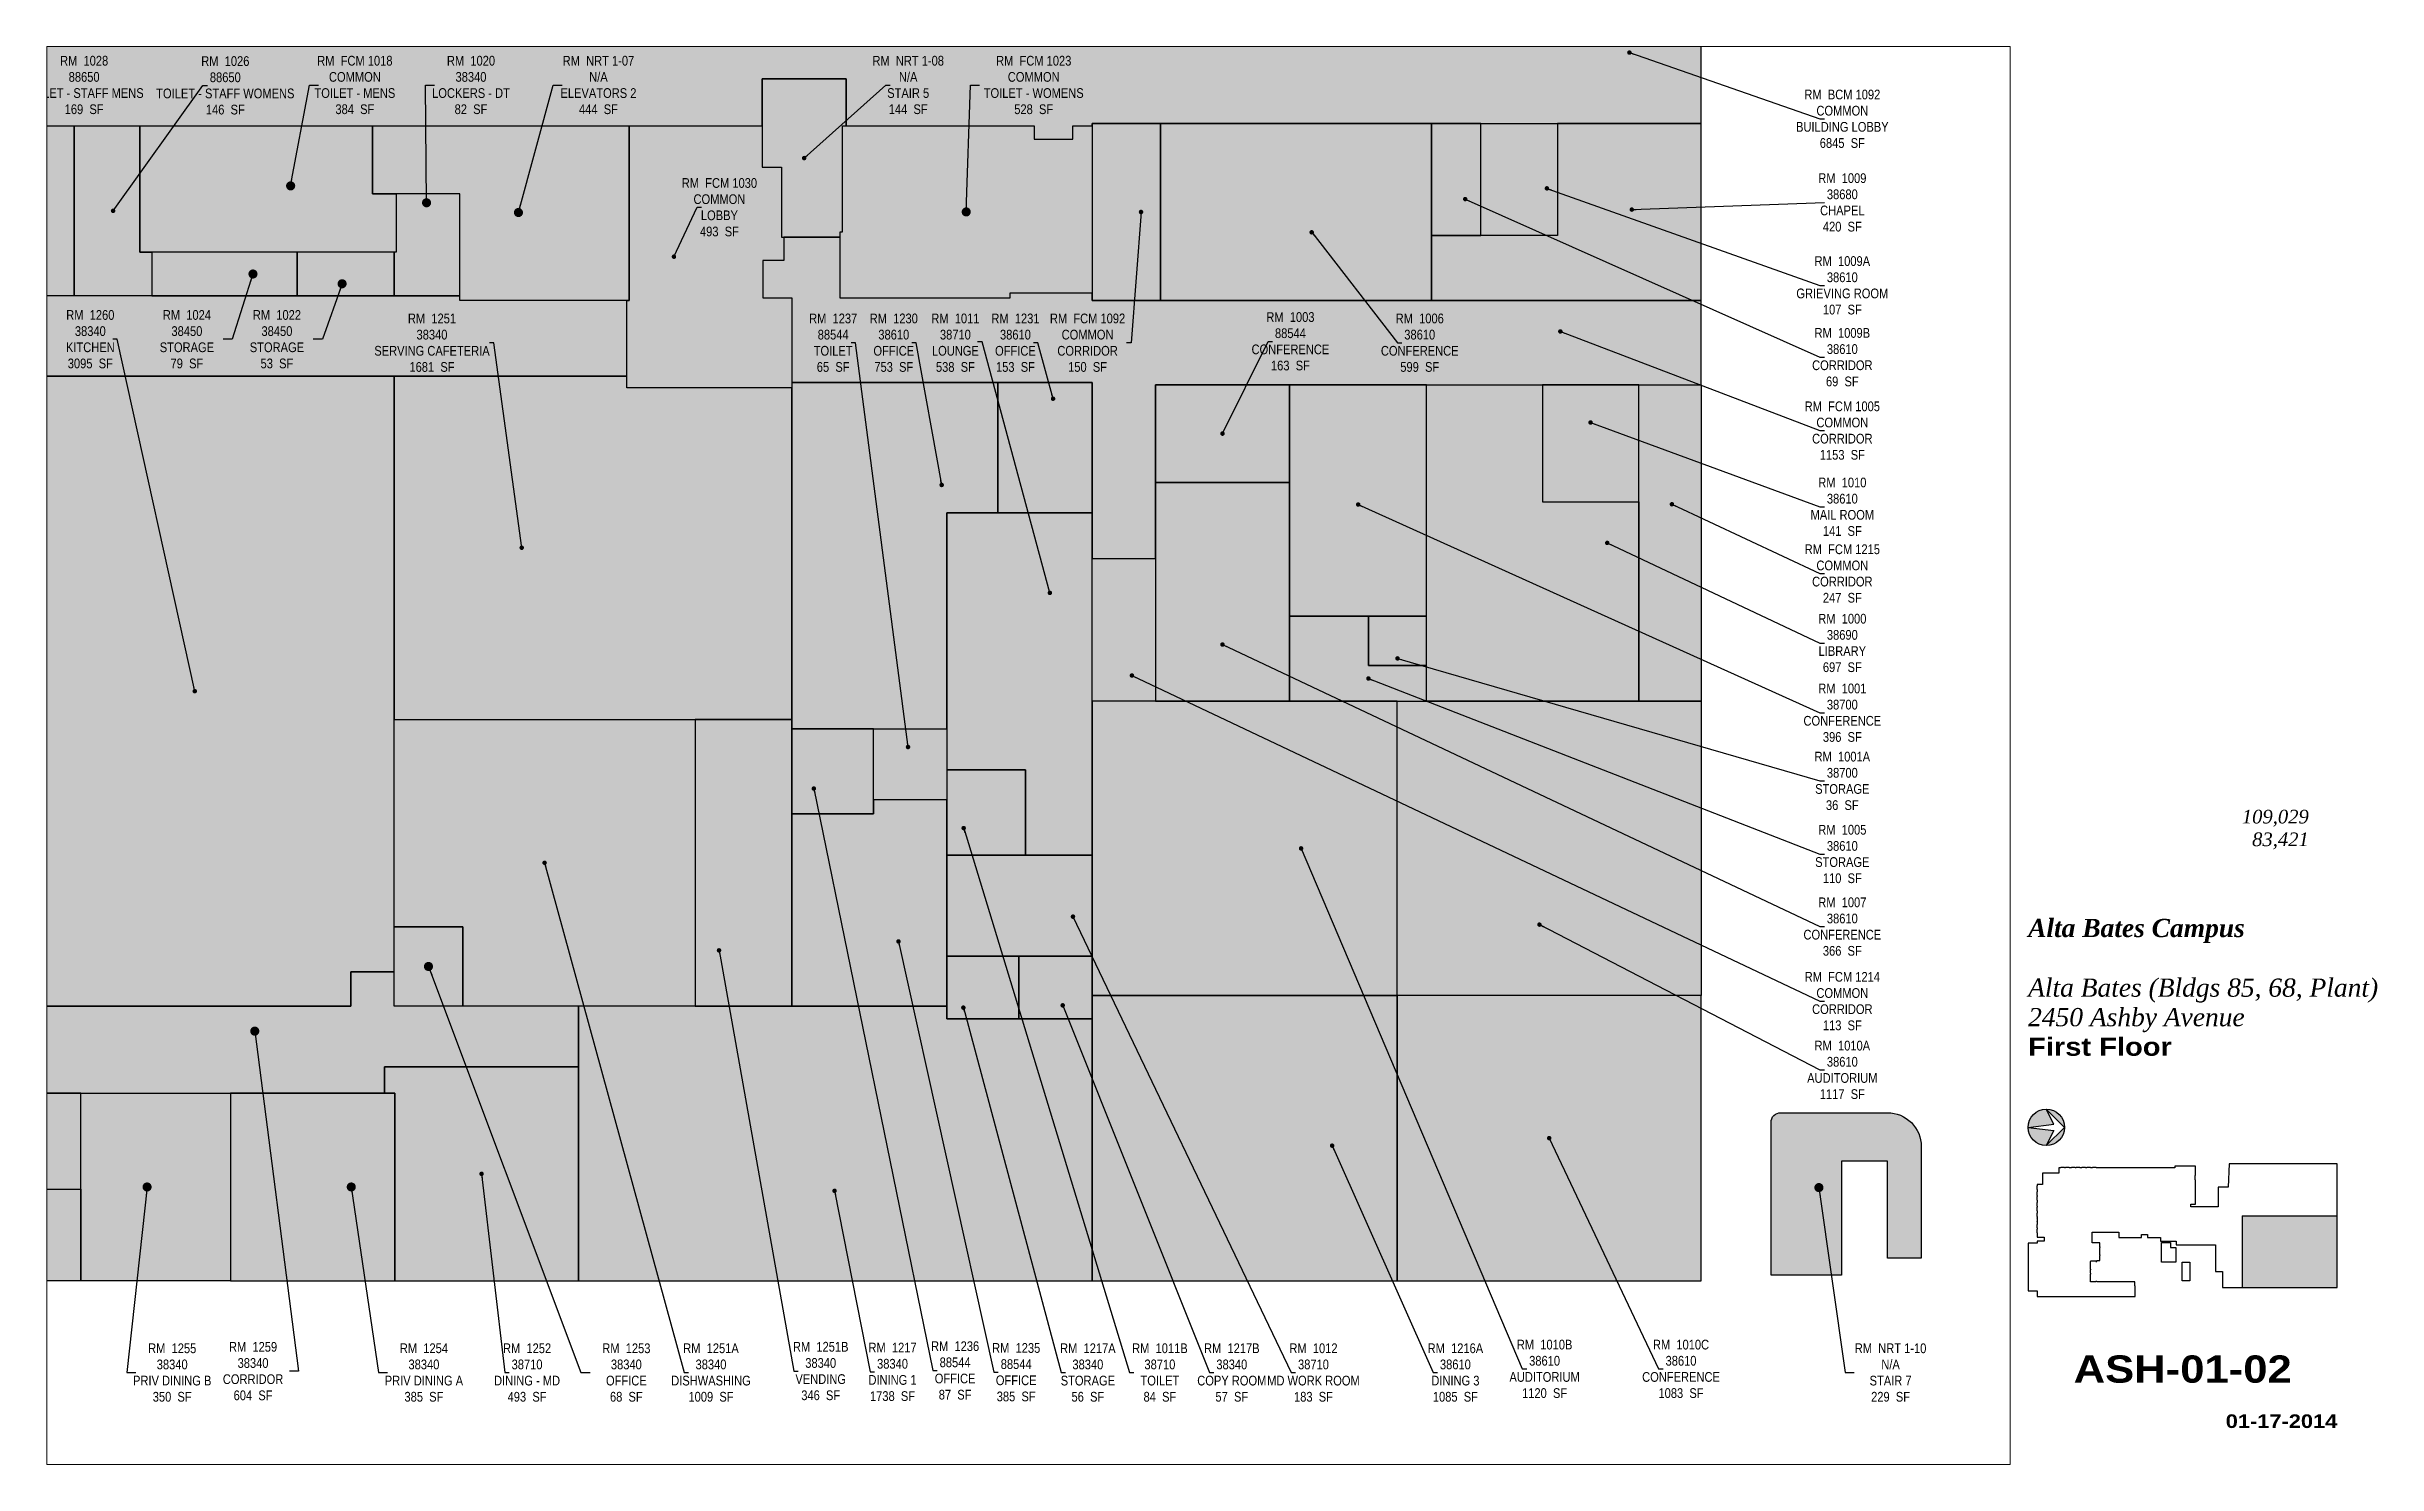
# Paper-space layout '02' of a CAD drawing. Header units: inches. Extents: x 0.9 to 17, y 0.5 to 10.2.
# The model-space entities are those that its viewports show. They can reach past a viewport. Long polylines and large blocks are cut down to what shows.
import ezdxf
from ezdxf.enums import TextEntityAlignment as Align

# ---------------------------------------------------------------- set-up
doc = ezdxf.new("R2010")
doc.units = ezdxf.units.IN
doc.header["$LTSCALE"] = 96
doc.header["$MEASUREMENT"] = 0
for name, color, linetype in [('0-LABEL', 3, 'Continuous'), ('1-NRT', 200, 'Continuous'), ('1-NRT-PTN', 253, 'Continuous'), ('2-BCM', 140, 'Continuous'), ('2-BCM-PTN', 250, 'Continuous'), ('3-FCM', 190, 'Continuous'), ('3-FCM-PTN', 9, 'Continuous'), ('4-OCC', 6, 'Continuous'), ('4-OCC-PTN', 95, 'Continuous'), ('T-5', 5, 'Continuous'), ('T-8', 8, 'Continuous')]:
    doc.layers.add(name, color=color, linetype=linetype)
doc.layers.add('T-VWPRT', color=1, linetype='Continuous', plot=False)
doc.styles.add('ArialB', font='')
doc.styles.add('ArialN', font='ARIALN.TTF')
doc.styles.add('TimesI', font='timesi.ttf')
doc.styles.add('TimesIB', font='timesbi.ttf')
doc.styles.get('ArialB').set_extended_font_data('Arial Black')
doc.dimstyles.new('AB-195', dxfattribs={"dimscale": 195, "dimtxt": 0.070312, "dimasz": 0.0625, "dimexe": 0.0625, "dimexo": 0.125, "dimgap": 0.25, "dimtad": 0, "dimdec": 4, "dimrnd": 0.0625, "dimzin": 0, "dimdsep": 46, "dimlunit": 4, "dimtxsty": 'ArialN', "dimblk": 'ARCHTICK', "dimcen": 0.0625, "dimclrd": 256, "dimclre": 256, "dimclrt": 256, "dimadec": 0, "dimazin": 0, "dimtfac": 1, "dimtdec": 4, "dimtofl": 0, "dimtmove": 2, "dimatfit": 3, "dimldrblk": 'DOT', "dimfxl": 0, "dimfrac": 2, "dimtolj": 1, "dimtzin": 0, "dimlwd": -1, "dimlwe": -1, "dimarcsym": 0})

# ---------------------------------------------------------------- blocks, each defined once
blk = doc.blocks.new('n-arrow')
h = blk.add_hatch(color=256)
h.paths.add_polyline_path([(0, 0.125), (0.125, 0, 0.414214)])
h.paths.add_polyline_path([(0, 0.125, 0.414214), (-0.125, 0), (0.051, 0.022)])
h = blk.add_hatch(color=256)
h.paths.add_polyline_path([(0.051, -0.022), (-0.125, 0, 0.414214), (0, -0.125)])
h.paths.add_polyline_path([(0.125, 0), (0, -0.125, 0.414214)])
for p, q in [((-0.125, 0), (0.051, 0.022)), ((-0.125, 0), (0.051, -0.022)), ((0, 0.125), (0.125, 0)), ((0.051, 0.022), (0, 0.125)), ((0, -0.125), (0.125, 0)), ((0.051, -0.022), (0, -0.125))]:
    blk.add_line(p, q)
blk.add_circle((0, 0), 0.125)
blk = doc.blocks.new('AB-TB-text')
for tag, style, p in [('GROSS', 'TimesI', (1.93, 4.406)), ('USEABLE', 'TimesI', (1.93, 4.25)), ('DATE', 'ArialB', (2.125, 0.25))]:
    blk.add_attdef(tag, text='', height=0.0938, dxfattribs=dict(style=style)).set_placement(p, align=Align.RIGHT)
for tag, style, p in [('CAMPUS', 'TimesIB', (0, 3.75)), ('PAVILION', 'TimesI', (0, 3.547)), ('BUILDING', 'TimesI', (0, 3.34)), ('STREET', 'TimesI', (0, 3.137)), ('FLOOR', 'ArialB', (0, 2.934))]:
    blk.add_attdef(tag, text='', height=0.125, dxfattribs=dict(style=style)).set_placement(p, align=Align.TOP_LEFT)
at = {"style": 'ArialB'}
blk.add_attdef('DWG#', text='', height=0.188, dxfattribs=at).set_placement((1.062, 0.749), align=Align.TOP_CENTER)
blk = doc.blocks.new('_ArchTick')
at = {"const_width": 0.15}
blk.add_lwpolyline([(-0.5, -0.5), (0.5, 0.5)], dxfattribs=at)
blk = doc.blocks.new('_Dot')
at = {"lineweight": -2}
blk.add_line((-0.5, 0), (-1, 0), dxfattribs=at)
at = {"const_width": 0.5}
blk.add_lwpolyline([(-0.25, 0, 1), (0.25, 0, 1)], format="xyb", close=True, dxfattribs=at)

msp = doc.modelspace()

# ---------------------------------------------------------------- hatches: boundary and pattern name
at = {"layer": '1-NRT-PTN'}
for points in [[(6130.2, 3165.7), (6205.8, 3165.7), (6205.8, 3172.7), (6208.9, 3172.7), (6209, 3315), (6214, 3315), (6214, 3377.7), (6101.2, 3377.7), (6101.2, 3259.3), (6127.2, 3259.3), (6127.2, 3165.7), (6205.9, 3165.7)], [(5923.2, 3315), (5923.2, 3080.6), (5695.9, 3080.6), (5695.9, 3223.7), (5579, 3223.7), (5579, 3315)]]:
    msp.add_hatch(color=256, dxfattribs=at).paths.add_polyline_path(points)
h = msp.add_hatch(color=256, dxfattribs=at)
edge = h.paths.add_edge_path()
edge.add_line((7655.5, 1946.5), (7655.5, 1797))
edge.add_line((7655.5, 1797), (7610, 1797))
edge.add_line((7610, 1797), (7610, 1927))
edge.add_line((7610, 1927), (7548.3, 1927))
edge.add_line((7548.3, 1927), (7548.3, 1774.2))
edge.add_line((7548.3, 1774.2), (7454, 1774.2))
edge.add_line((7454, 1774.2), (7454, 1979))
edge.add_arc((7467, 1979), 13, 90, 180, ccw=False)
edge.add_line((7467, 1992), (7610, 1992))
edge.add_arc((7610, 1946.5), 45.5, 0, 90, ccw=False)
at = {"layer": '2-BCM-PTN'}
h = msp.add_hatch(color=256, dxfattribs=at)
edge = h.paths.add_edge_path()
edge.add_line((6101.2, 3315), (6101.2, 3377.7))
edge.add_line((6101.2, 3377.7), (6214, 3377.7))
edge.add_line((6214, 3377.7), (6214, 3315))
edge.add_line((6214, 3315), (6465.8, 3315))
edge.add_line((6465.8, 3315), (6465.8, 3297))
edge.add_line((6465.8, 3297), (6518, 3297))
edge.add_line((6518, 3297), (6518, 3315))
edge.add_line((6518, 3315), (6544, 3315))
edge.add_line((6544, 3315), (6544, 3318))
edge.add_line((6544, 3318), (7360.5, 3318))
edge.add_line((7360.5, 3318), (7360.5, 3542.2))
edge.add_line((7360.5, 3542.2), (6867, 3542.2))
edge.add_line((6867, 3542.2), (6867, 3654))
edge.add_line((6867, 3654), (6766, 3654))
edge.add_line((6766, 3654), (6766, 3593.8))
edge.add_line((6766, 3593.8), (6635, 3593.8))
edge.add_line((6635, 3593.8), (6635, 3597.9))
edge.add_line((6635, 3597.9), (6469.3, 3597.9))
edge.add_line((6469.3, 3597.9), (6469.3, 3593.3))
edge.add_line((6469.3, 3593.3), (5987.9, 3593.3))
edge.add_line((5987.9, 3593.3), (5987.9, 3629.9))
edge.add_line((5987.9, 3629.9), (5895.9, 3630))
edge.add_line((5895.9, 3630), (5895.9, 3594))
edge.add_line((5895.9, 3594), (5530.7, 3594))
edge.add_arc((5232.9, 3778.8), 350.5, 315.1547, 328.1884, ccw=False)
edge.add_arc((5628.9, 3910.3), 406.5, 228.6703, 248.7226, ccw=False)
edge.add_arc((5098.8, 3854.1), 361.2, 296.8266, 316.4286, ccw=False)
edge.add_line((5261.8, 3531.8), (5252.7, 3547.3))
edge.add_line((5252.7, 3547.3), (5262.1, 3552.3))
edge.add_arc((5426.6, 3712.6), 229.6, 200.7159, 224.2733, ccw=False)
edge.add_arc((5090, 3850.1), 250.4, 266.3713, 299.1096, ccw=False)
edge.add_arc((5005.6, 4187.6), 591.3, 256.5129, 276.6585, ccw=False)
edge.add_line((4867.7, 3612.6), (4888.7, 4047))
edge.add_line((4888.7, 4047), (4683, 4047))
edge.add_line((4683, 4047), (4659, 4047))
edge.add_line((4659, 4047), (4659, 4024.6))
edge.add_line((4659, 4024.6), (4659, 3599.2))
edge.add_line((4659, 3599.2), (4034.9, 3599.2))
edge.add_line((4034.9, 3599.2), (4034.9, 3450))
edge.add_line((4034.9, 3450), (3681, 3450))
edge.add_line((3681, 3450), (3664.5, 3450))
edge.add_line((3664.5, 3450), (3664.5, 3308))
edge.add_line((3664.5, 3308), (3670.2, 3308))
edge.add_line((3670.2, 3308), (3670.2, 3305))
edge.add_line((3670.2, 3305), (3777, 3305))
edge.add_line((3777, 3305), (3777, 3317.8))
edge.add_line((3777, 3317.8), (3836, 3317.8))
edge.add_arc((3922, 3179.4), 162.9, 75.8262, 121.8555, ccw=False)
edge.add_line((3961.9, 3337.4), (3982.2, 3333.5))
edge.add_arc((4018.9, 3638.8), 307.4, 263.1432, 288.7938)
edge.add_arc((4154.5, 3214), 138.7, 90.8474, 105.2924, ccw=False)
edge.add_line((4152.5, 3352.6), (4199.9, 3352.6))
edge.add_line((4199.9, 3352.6), (4199.9, 3352.5))
edge.add_line((4199.9, 3352.5), (4247.1, 3352.6))
edge.add_arc((4246.3, 3223.9), 128.7, 74.4526, 89.6483, ccw=False)
edge.add_arc((4378.2, 3627.6), 296.2, 250.8101, 283.4527)
edge.add_arc((4564.5, 2916.4), 439.2, 88.8209, 105.5145, ccw=False)
edge.add_arc((4552.9, 2792.4), 563.5, 80.8034, 87.8944, ccw=False)
edge.add_line((4642.9, 3348.6), (4642.9, 3455))
edge.add_arc((4644.9, 3455), 2, 96.9684, 180, ccw=False)
edge.add_arc((4685.6, 3121.8), 337.7, 68.4581, 96.9684, ccw=False)
edge.add_arc((4808.9, 3434), 2.03, -21.4165, 68.4581, ccw=False)
edge.add_line((4810.8, 3433.3), (4893.1, 3415.4))
edge.add_arc((4895.1, 3416), 2, 113.4155, 196, ccw=False)
edge.add_arc((4932.9, 3327.5), 98.2, 80.165, 113.1549, ccw=False)
edge.add_arc((4971, 3422), 21.5, -49.6449, 173.9323, ccw=False)
edge.add_line((4985, 3405.6), (4985, 3324))
edge.add_line((4985, 3324), (4984, 3324))
edge.add_line((4984, 3324), (4984, 3315))
edge.add_line((4984, 3315), (5923.2, 3315))
edge.add_line((5923.2, 3315), (6101.2, 3315))
at = {"layer": '3-FCM-PTN'}
for points in [[(5579, 3315), (5579, 3223.7), (5610.8, 3223.7), (5610.8, 3145.7), (5267, 3145.7), (5267, 3315)], [(5923.2, 3315), (6101.2, 3315), (6101.2, 3259.3), (6127.2, 3259.3), (6127.2, 3165.7), (6130.2, 3165.7), (6130.2, 3134.2), (6102, 3134.2), (6102, 3084.3), (6141.3, 3084.3), (6141.3, 2970.8), (6141.2, 2970.8), (6141.2, 2963.9), (5920, 2963.9), (5920, 3080.6), (5923.2, 3080.6), (5923.2, 3084.3)], [(6543.9, 3315), (6543.9, 3090.8), (6512.6, 3090.8), (6433.6, 3090.8), (6433.6, 3084), (6205.8, 3084), (6205.8, 3172.7), (6208.9, 3172.7), (6209, 3315), (6465.8, 3315), (6465.8, 3297), (6518, 3297), (6518, 3315)], [(6544, 3080.7), (6635.4, 3080.7), (6635.4, 3318), (6544, 3318)], [(7360.5, 2967.7), (7360.5, 3080.7), (6635.4, 3080.7), (6547.1, 3080.7), (6544, 3080.7), (6544, 3090.8), (6433.6, 3090.8), (6433.6, 3084), (6206, 3084), (6205.9, 3165.7), (6130.2, 3165.7), (6130.2, 3134.2), (6102, 3134.2), (6102, 3084.3), (6141.3, 3084.3), (6141.3, 2970.8), (6544, 2970.8), (6544, 2734.9), (6628.7, 2734.9), (6628.7, 2967.7)], [(3562, 3086.9), (3562, 2983.2), (3684.5, 2983.2), (3684.5, 2979.5), (5920, 2979.5), (5920, 3080.6), (5695.9, 3080.6), (5695.9, 3086.9), (4454.9, 3087), (4454.9, 3093.5), (4047.1, 3093.5), (4047.1, 3087), (3562, 3086.9), (3562, 2983.2)], [(7276.6, 2543.5), (7276.6, 2967.7), (7360.5, 2967.7), (7360.5, 2543.5)], [(6544, 2734.9), (6628.7, 2734.9), (6628.7, 2543.5), (6544, 2543.5), (6544, 2734.9)]]:
    msp.add_hatch(color=256, dxfattribs=at).paths.add_polyline_path(points)
at = {"layer": '4-OCC-PTN'}
for color, points in [(20, [(5179, 3087), (5072, 3086.9), (5072, 3315), (5179, 3315)]), (20, [(5179, 3315), (5267, 3315), (5267, 3145.7), (5283, 3145.7), (5283, 3087), (5179, 3087)]), (31, [(6635.4, 3318), (6635.4, 3080.7), (6998.7, 3080.7), (6998.8, 3318)]), (132, [(7358.3, 3318), (7167.8, 3318), (7167.8, 3167.7), (6998.7, 3167.7), (6998.7, 3080.7), (7360.5, 3080.7), (7360.5, 3318)]), (31, [(6998.7, 3167.7), (7065, 3167.7), (7065, 3318), (6998.8, 3318), (6998.7, 3167.7)]), (31, [(7167.8, 3318), (7167.8, 3167.7), (7065, 3167.7), (7064.9, 3318)]), (50, [(5610.8, 3223.7), (5610.8, 3145.7), (5607.7, 3145.7), (5607.7, 3086.9), (5695.9, 3086.9), (5695.9, 3223.7)]), (55, [(5477.8, 3086.9), (5477.8, 3145.7), (5283, 3145.7), (5283, 3087)]), (55, [(5607.7, 3145.7), (5477.8, 3145.7), (5477.8, 3086.9), (5607.7, 3086.9)]), (50, [(5073.1, 2174.1), (5126.9, 2174.1), (5126.9, 2134.8), (5549.6, 2134.8), (5549.6, 2180.8), (5607.8, 2180.8), (5608, 2979.5), (5075, 2979.5), (5074.9, 2655.2), (5075.2, 2655.2), (5075.2, 2453.1), (5075.2, 2368.5), (5073.1, 2368.5)]), (50, [(5920, 2963.9), (5920, 2979.5), (5608, 2979.5), (5607.8, 2519.2), (6138, 2519.2), (6141.2, 2519.2), (6141.2, 2963.9), (5920, 2963.9)]), (31, [(6141.2, 2506.5), (6349.1, 2506.5), (6348.7, 2796), (6417.4, 2796), (6417.4, 2970.8), (6141.2, 2970.8)]), (31, [(6417.4, 2796), (6544, 2796), (6544, 2970.8), (6417.4, 2970.7)]), (61, [(6628.7, 2836.9), (6808.2, 2836.9), (6808.2, 2967.7), (6628.7, 2967.7), (6628.7, 2836.9)]), (151, [(6808.2, 2657.5), (6992.2, 2657.5), (6992.2, 2967.7), (6808.2, 2967.7)]), (180, [(6992.2, 2967.7), (7147.4, 2967.7), (7147.4, 2810.9), (7276.6, 2810.9), (7276.6, 2543.5), (6992.2, 2543.5)]), (31, [(7147.4, 2967.7), (7147.4, 2810.9), (7276.6, 2810.9), (7276.6, 2967.7)]), (31, [(6628.7, 2543.5), (6808.2, 2543.5), (6808.2, 2836.9), (6628.7, 2836.9), (6628.7, 2543.5)]), (234, [(6543.5, 2796), (6348.7, 2796), (6349.1, 2451.7), (6454.4, 2451.7), (6454.4, 2337.1), (6544, 2337.1), (6544, 2796)]), (31, [(6808.2, 2543.5), (6992.2, 2543.5), (6992.2, 2591.5), (6914.2, 2591.5), (6914.2, 2657.5), (6808.2, 2657.5)]), (151, [(6914.2, 2591.5), (6992.2, 2591.5), (6992.2, 2657.5), (6914.2, 2657.5)]), (50, [(5700, 2134.8), (5700, 2238), (5700, 2241.2), (5611, 2241.2), (5607.8, 2241.2), (5607.8, 2515.9), (5607.8, 2519.2), (6008.3, 2519.2), (6011.5, 2519.2), (6011.5, 2134.8), (5855, 2134.8)]), (50, [(6011.5, 2519.2), (6011.5, 2134.8), (6141.2, 2134.8), (6141.2, 2519.2)]), (61, [(6250.8, 2392.5), (6250.8, 2506.5), (6141.2, 2506.5), (6141.2, 2392.5)]), (61, [(6250.8, 2411.5), (6250.8, 2506.5), (6349.1, 2506.5), (6349.1, 2411.5)]), (234, [(6349.1, 2337.1), (6454.4, 2337.1), (6454.4, 2451.7), (6349.1, 2451.7)]), (61, [(6141.2, 2134.8), (6349.1, 2134.8), (6349.1, 2411.5), (6253.9, 2411.5), (6250.8, 2411.5), (6250.8, 2392.5), (6141.2, 2392.5)]), (234, [(6349.1, 2337.1), (6349.1, 2201.6), (6544, 2201.6), (6544, 2337.1)]), (50, [(5607.8, 2241.2), (5700, 2241.2), (5700, 2134.8), (5607.8, 2134.8)]), (50, [(6349.1, 2201.6), (6349.1, 2118), (6406.4, 2118), (6445.4, 2118), (6445.4, 2201.6)]), (50, [(6445.4, 2201.6), (6445.4, 2118), (6544, 2118), (6544, 2201.6)]), (50, [(5073.1, 2174.1), (5073.1, 2018), (5595.1, 2018), (5595.1, 2053.3), (5855, 2053.3), (5855, 2134.8), (5607.8, 2134.8), (5607.8, 2180.8), (5549.6, 2180.8), (5549.6, 2134.8), (5130.1, 2134.8), (5126.9, 2134.8), (5126.9, 2170.8), (5126.9, 2174.1)]), (50, [(6544, 2118), (6349.1, 2118), (6349.1, 2134.8), (5855, 2134.8), (5855, 1766.8), (6544, 1766.8)]), (31, [(6544, 1766.8), (6952.7, 1766.8), (6952.7, 2149), (6544, 2149)]), (31, [(6952.7, 2149), (6952.7, 1766.8), (7360.5, 1766.8), (7360.5, 2149)]), (234, [(5855, 2053.3), (5595.1, 2053.3), (5595.1, 2018), (5608.7, 2018), (5608.7, 1766.8), (5855, 1766.8)]), (50, [(4972.6, 2018), (4972.6, 1889.4), (5187.9, 1889.4), (5187.9, 2018)]), (50, [(5187.9, 2018), (5388.3, 2018), (5388.3, 1766.8), (5187.9, 1766.8)]), (50, [(5388.3, 2018), (5388.3, 1766.8), (5605.5, 1766.8), (5608.7, 1766.8), (5608.7, 2018)]), (50, [(4975.4, 1889.4), (5184.6, 1889.4), (5187.9, 1889.4), (5187.9, 1766.8), (4972.6, 1766.8), (4972.6, 1889.4)])]:
    msp.add_hatch(color=color, dxfattribs=at).paths.add_polyline_path(points)
h = msp.add_hatch(color=31, dxfattribs=at)
h.paths.add_polyline_path([(6952.7, 2149), (6952.7, 2543.5), (7360.5, 2543.5), (7360.5, 2149)])
h.paths.add_polyline_path([(6952.7, 2149), (6952.7, 2543.5), (6544, 2543.5), (6544, 2149)])

# ---------------------------------------------------------------- linework, layer by layer
at = {"layer": '1-NRT'}
msp.add_lwpolyline([(6130.2, 3165.7), (6205.8, 3165.7), (6205.8, 3172.7), (6208.9, 3172.7), (6209, 3315), (6214, 3315), (6214, 3377.7), (6101.2, 3377.7), (6101.2, 3259.3), (6127.2, 3259.3), (6127.2, 3165.7), (6205.9, 3165.7)], close=True, dxfattribs=at)
msp.add_lwpolyline([(5923.2, 3315), (5923.2, 3080.6), (5695.9, 3080.6), (5695.9, 3223.7), (5579, 3223.7), (5579, 3315), (5923.2, 3315)], dxfattribs=at)
msp.add_lwpolyline([(7655.5, 1946.5), (7655.5, 1797), (7610, 1797), (7610, 1927), (7548.3, 1927), (7548.3, 1774.2), (7454, 1774.2), (7454, 1979, -0.414214), (7467, 1992), (7610, 1992, -0.414214)], format="xyb", close=True, dxfattribs=at)
at = {"layer": '2-BCM'}
msp.add_lwpolyline([(4984, 3315), (5923.2, 3315), (5923.2, 3315), (6101.2, 3315), (6101.2, 3315), (6101.2, 3315), (6101.2, 3377.7), (6214, 3377.7), (6214, 3315), (6465.8, 3315), (6465.8, 3297), (6518, 3297), (6518, 3315), (6544, 3315), (6544, 3318), (7360.5, 3318), (7360.5, 3542.2)], dxfattribs=at)
at = {"layer": '3-FCM'}
for points in [[(5579, 3315), (5579, 3223.7), (5610.8, 3223.7), (5610.8, 3145.7), (5267, 3145.7), (5267, 3315)], [(5923.2, 3315), (6101.2, 3315), (6101.2, 3259.3), (6127.2, 3259.3), (6127.2, 3165.7), (6130.2, 3165.7), (6130.2, 3134.2), (6102, 3134.2), (6102, 3084.3), (6141.3, 3084.3), (6141.3, 2970.8), (6141.2, 2970.8), (6141.2, 2963.9), (5920, 2963.9), (5920, 3080.6), (5923.2, 3080.6), (5923.2, 3084.3), (5923.2, 3315)], [(6543.9, 3315), (6543.9, 3090.8), (6512.6, 3090.8), (6512.6, 3090.8), (6433.6, 3090.8), (6433.6, 3084), (6205.8, 3084), (6205.8, 3172.7), (6208.9, 3172.7), (6209, 3315), (6465.8, 3315), (6465.8, 3297), (6518, 3297), (6518, 3315)], [(6544, 3080.7), (6635.4, 3080.7), (6635.4, 3318), (6544, 3318), (6544, 3080.7)], [(7360.5, 2967.7), (7360.5, 3080.7), (6635.4, 3080.7), (6547.1, 3080.7), (6544, 3080.7), (6544, 3090.8), (6433.6, 3090.8), (6433.6, 3084), (6206, 3084), (6205.9, 3165.7), (6130.2, 3165.7), (6130.2, 3134.2), (6102, 3134.2), (6102, 3084.3), (6141.3, 3084.3), (6141.3, 2970.8), (6544, 2970.8), (6544, 2734.9), (6628.7, 2734.9), (6628.7, 2967.7), (7360.5, 2967.7)], [(3562, 3086.9), (3562, 2983.2), (3684.5, 2983.2), (3684.5, 2979.5), (5920, 2979.5), (5920, 3080.6), (5695.9, 3080.6), (5695.9, 3086.9), (4454.9, 3087), (4454.9, 3093.5), (4047.1, 3093.5), (4047.1, 3087), (3562, 3086.9), (3562, 2983.2)], [(7276.6, 2543.5), (7276.6, 2967.7), (7360.5, 2967.7), (7360.5, 2543.5), (7276.6, 2543.5)], [(6544, 2734.9), (6628.7, 2734.9), (6628.7, 2543.5), (6544, 2543.5), (6544, 2734.9)]]:
    msp.add_lwpolyline(points, close=True, dxfattribs=at)
at = {"layer": '4-OCC'}
for points in [[(5179, 3087), (5072, 3086.9), (5072, 3315), (5179, 3315), (5179, 3087)], [(5179, 3315), (5267, 3315), (5267, 3145.7), (5283, 3145.7), (5283, 3087), (5179, 3087)], [(6635.4, 3318), (6635.4, 3080.7), (6998.7, 3080.7), (6998.8, 3318), (6635.4, 3318)], [(7358.3, 3318), (7167.8, 3318), (7167.8, 3167.7), (6998.7, 3167.7), (6998.7, 3080.7), (7360.5, 3080.7), (7360.5, 3318), (7358.3, 3318)], [(6998.7, 3167.7), (7065, 3167.7), (7065, 3318), (6998.8, 3318), (6998.7, 3167.7)], [(7167.8, 3318), (7167.8, 3167.7), (7065, 3167.7), (7064.9, 3318), (7167.8, 3318)], [(5610.8, 3223.7), (5610.8, 3145.7), (5607.7, 3145.7), (5607.7, 3086.9), (5695.9, 3086.9), (5695.9, 3223.7)], [(5477.8, 3086.9), (5477.8, 3145.7), (5283, 3145.7), (5283, 3087)], [(5607.7, 3145.7), (5477.8, 3145.7), (5477.8, 3086.9), (5607.7, 3086.9)], [(5073.1, 2174.1), (5126.9, 2174.1), (5126.9, 2134.8), (5549.6, 2134.8), (5549.6, 2180.8), (5607.8, 2180.8), (5608, 2979.5), (5075, 2979.5), (5074.9, 2655.2), (5075.2, 2655.2), (5075.2, 2453.1), (5075.2, 2368.5), (5073.1, 2368.5)], [(5920, 2963.9), (5920, 2979.5), (5608, 2979.5), (5607.8, 2519.2), (6138, 2519.2), (6141.2, 2519.2), (6141.2, 2963.9), (5920, 2963.9)], [(6141.2, 2506.5), (6349.1, 2506.5), (6348.7, 2796), (6417.4, 2796), (6417.4, 2970.8), (6141.2, 2970.8), (6141.2, 2506.5)], [(6417.4, 2796), (6544, 2796), (6544, 2970.8), (6417.4, 2970.7), (6417.4, 2796)], [(6628.7, 2836.9), (6808.2, 2836.9), (6808.2, 2967.7), (6628.7, 2967.7), (6628.7, 2836.9)], [(6808.2, 2657.5), (6992.2, 2657.5), (6992.2, 2967.7), (6808.2, 2967.7), (6808.2, 2657.5)], [(6992.2, 2967.7), (7147.4, 2967.7), (7147.4, 2810.9), (7276.6, 2810.9), (7276.6, 2543.5), (6992.2, 2543.5)], [(7147.4, 2967.7), (7147.4, 2810.9), (7276.6, 2810.9), (7276.6, 2967.7)], [(6628.7, 2543.5), (6808.2, 2543.5), (6808.2, 2836.9), (6628.7, 2836.9), (6628.7, 2543.5)], [(6543.5, 2796), (6348.7, 2796), (6349.1, 2451.7), (6454.4, 2451.7), (6454.4, 2337.1), (6544, 2337.1), (6544, 2796), (6543.5, 2796)], [(6808.2, 2543.5), (6992.2, 2543.5), (6992.2, 2591.5), (6914.2, 2591.5), (6914.2, 2657.5), (6808.2, 2657.5), (6808.2, 2543.5)], [(6914.2, 2591.5), (6992.2, 2591.5), (6992.2, 2657.5), (6914.2, 2657.5), (6914.2, 2591.5)], [(6952.7, 2149), (6952.7, 2543.5), (6544, 2543.5), (6544, 2149), (6952.7, 2149)], [(6952.7, 2149), (6952.7, 2543.5), (7360.5, 2543.5), (7360.5, 2149), (6952.7, 2149)], [(6011.5, 2519.2), (6011.5, 2134.8), (6141.2, 2134.8), (6141.2, 2519.2)], [(6250.8, 2392.5), (6250.8, 2506.5), (6141.2, 2506.5), (6141.2, 2392.5), (6250.8, 2392.5)], [(6349.1, 2337.1), (6454.4, 2337.1), (6454.4, 2451.7), (6349.1, 2451.7), (6349.1, 2337.1)], [(6141.2, 2134.8), (6349.1, 2134.8), (6349.1, 2411.5), (6253.9, 2411.5), (6250.8, 2411.5), (6250.8, 2392.5), (6141.2, 2392.5), (6141.2, 2134.8)], [(6349.1, 2337.1), (6349.1, 2201.6), (6544, 2201.6), (6544, 2337.1)], [(5607.8, 2241.2), (5700, 2241.2), (5700, 2134.8), (5607.8, 2134.8)], [(6349.1, 2201.6), (6349.1, 2118), (6406.4, 2118), (6445.4, 2118), (6445.4, 2201.6), (6349.1, 2201.6)], [(6445.4, 2201.6), (6445.4, 2118), (6544, 2118), (6544, 2201.6), (6445.4, 2201.6)], [(6544, 2118), (6544, 2118), (6349.1, 2118), (6349.1, 2134.8), (5855, 2134.8), (5855, 1766.8), (6544, 1766.8)], [(6544, 1766.8), (6952.7, 1766.8), (6952.7, 2149), (6544, 2149), (6544, 1766.8)], [(6952.7, 2149), (6952.7, 1766.8), (7360.5, 1766.8), (7360.5, 2149), (6952.7, 2149)], [(4972.6, 2018), (4972.6, 1889.4), (5187.9, 1889.4), (5187.9, 2018)], [(5187.9, 2018), (5388.3, 2018), (5388.3, 1766.8), (5187.9, 1766.8)], [(5388.3, 2018), (5388.3, 1766.8), (5605.5, 1766.8), (5608.7, 1766.8), (5608.7, 2018)], [(4975.4, 1889.4), (5184.6, 1889.4), (5187.9, 1889.4), (5187.9, 1766.8), (4972.6, 1766.8), (4972.6, 1889.4)]]:
    msp.add_lwpolyline(points, close=True, dxfattribs=at)
for points in [[(5700, 2134.8), (5700, 2238), (5700, 2241.2), (5611, 2241.2), (5607.8, 2241.2), (5607.8, 2515.9), (5607.8, 2519.2), (6008.3, 2519.2), (6011.5, 2519.2), (6011.5, 2134.8), (5855, 2134.8), (5700, 2134.8)], [(6250.8, 2411.5), (6250.8, 2506.5), (6349.1, 2506.5), (6349.1, 2411.5), (6250.8, 2411.5)], [(5073.1, 2174.1), (5073.1, 2018), (5595.1, 2018), (5595.1, 2053.3), (5855, 2053.3), (5855, 2134.8), (5607.8, 2134.8), (5607.8, 2180.8), (5549.6, 2180.8), (5549.6, 2134.8), (5130.1, 2134.8), (5126.9, 2134.8), (5126.9, 2170.8), (5126.9, 2174.1), (5073.1, 2174.1), (5073.1, 2161.1)], [(5855, 2053.3), (5595.1, 2053.3), (5595.1, 2018), (5608.7, 2018), (5608.7, 1766.8), (5855, 1766.8), (5855, 2053.3)]]:
    msp.add_lwpolyline(points, dxfattribs=at)

# ---------------------------------------------------------------- texts
at = {"layer": '0-LABEL', "char_height": 13, "attachment_point": 5, "style": 'ArialN'}
for s, insert in [('RM  1182\\P36385\\PREADING\\P2219  SF', (5103.7, 3470.5)), ('RM  1188\\PCOMMON\\PLIBRARIAN\\P83  SF', (5285.8, 3470.5)), ('RM  1184\\P37042\\P\\P529  SF', (5407.9, 3470.5)), ('RM  1160A\\P38670\\PSTORAGE\\P72  SF', (5853.9, 3470.5)), ('RM  1144\\P38700\\PINFO SERVICES\\P363  SF', (6175.7, 3470.6)), ('RM  1151\\P37400\\PBIRTH CERTIFICATES\\P112  SF', (6409.4, 3467.6)), ('RM  1145\\P38700\\POFFICE\\P110  SF', (6642.9, 3472.9)), ('RM  1146\\P38700\\POFFICE\\P78  SF', (6729, 3470.5)), ('RM  1028\\P88650\\PTOILET - STAFF MENS\\P169  SF', (5192.2, 3369.6)), ('RM  1026\\P88650\\PTOILET - STAFF WOMENS\\P146  SF', (5381.5, 3369.1)), ('RM  FCM 1018\\PCOMMON\\PTOILET - MENS\\P384  SF', (5555.2, 3369.6)), ('RM  1020\\P38340\\PLOCKERS - DT\\P82  SF', (5710.9, 3369.6)), ('RM  NRT 1-07\\PN/A\\PELEVATORS 2\\P444  SF', (5881.8, 3369.6)), ('RM  NRT 1-08\\PN/A\\PSTAIR 5\\P144  SF', (6297.1, 3369.6)), ('RM  FCM 1023\\PCOMMON\\PTOILET - WOMENS\\P528  SF', (6465.4, 3369.6)), ('RM  BCM 1092\\PCOMMON\\PBUILDING LOBBY\\P6845  SF', (7549.6, 3324.3)), ('RM  1009\\P38680\\PCHAPEL\\P420  SF', (7549.6, 3212.2)), ('RM  FCM 1030\\PCOMMON\\PLOBBY\\P493  SF', (6044, 3205.7)), ('RM  1009A\\P38610\\PGRIEVING ROOM\\P107  SF', (7549.6, 3101)), ('RM  1260\\P38340\\PKITCHEN\\P3095  SF', (5200.5, 3028.8)), ('RM  1024\\P38450\\PSTORAGE\\P79  SF', (5330, 3028.8)), ('RM  1022\\P38450\\PSTORAGE\\P53  SF', (5450.7, 3028.8)), ('RM  1251\\P38340\\PSERVING CAFETERIA\\P1681  SF', (5658.6, 3024.1)), ('RM  1237\\P88544\\PTOILET\\P65  SF', (6196.5, 3024.1)), ('RM  1230\\P38610\\POFFICE\\P753  SF', (6277.8, 3024.1)), ('RM  1011\\P38710\\PLOUNGE\\P538  SF', (6360.4, 3024.1)), ('RM  1231\\P38610\\POFFICE\\P153  SF', (6440.9, 3024.1)), ('RM  FCM 1092\\PCOMMON\\PCORRIDOR\\P150  SF', (6537.6, 3024.1)), ('RM  1003\\P88544\\PCONFERENCE\\P163  SF', (6809.6, 3026)), ('RM  1006\\P38610\\PCONFERENCE\\P599  SF', (6983, 3024.1)), ('RM  1009B\\P38610\\PCORRIDOR\\P69  SF', (7549.6, 3004.7)), ('RM  FCM 1005\\PCOMMON\\PCORRIDOR\\P1153  SF', (7549.6, 2906.3)), ('RM  1010\\P38610\\PMAIL ROOM\\P141  SF', (7549.6, 2804.2)), ('RM  FCM 1215\\PCOMMON\\PCORRIDOR\\P247  SF', (7549.6, 2714.7)), ('RM  1000\\P38690\\PLIBRARY\\P697  SF', (7549.6, 2621.6)), ('RM  1001\\P38700\\PCONFERENCE\\P396  SF', (7549.6, 2528.1)), ('RM  1001A\\P38700\\PSTORAGE\\P36  SF', (7549.6, 2436.7)), ('RM  1005\\P38610\\PSTORAGE\\P110  SF', (7549.6, 2338.7)), ('RM  1007\\P38610\\PCONFERENCE\\P366  SF', (7549.6, 2241.4)), ('RM  FCM 1214\\PCOMMON\\PCORRIDOR\\P113  SF', (7549.6, 2141.5)), ('RM  1010A\\P38610\\PAUDITORIUM\\P1117  SF', (7549.6, 2049.3)), ('RM  1010B\\P38610\\PAUDITORIUM\\P1120  SF', (7150.4, 1648.5)), ('RM  1010C\\P38610\\PCONFERENCE\\P1083  SF', (7333.3, 1648.5)), ('RM  1256B\\P38340\\POFFICE - DIRECTOR\\P183  SF', (5059.1, 1643.6)), ('RM  1255\\P38340\\PPRIV DINING B\\P350  SF', (5310.3, 1643.6)), ('RM  1259\\P38340\\PCORRIDOR\\P604  SF', (5418.7, 1645.5)), ('RM  1254\\P38340\\PPRIV DINING A\\P385  SF', (5647.8, 1643.6)), ('RM  1252\\P38710\\PDINING - MD\\P493  SF', (5786.1, 1643.6)), ('RM  1253\\P38340\\POFFICE\\P68  SF', (5919.2, 1643.6)), ('RM  1251A\\P38340\\PDISHWASHING\\P1009  SF', (6032.7, 1643.6)), ('RM  1251B\\P38340\\PVENDING\\P346  SF', (6179.8, 1645.6)), ('RM  1217\\P38340\\PDINING 1\\P1738  SF', (6276.1, 1644.5)), ('RM  1236\\P88544\\POFFICE\\P87  SF', (6360, 1646.4)), ('RM  1235\\P88544\\POFFICE\\P385  SF', (6441.9, 1644)), ('RM  1217A\\P38340\\PSTORAGE\\P56  SF', (6538, 1643.6)), ('RM  1011B\\P38710\\PTOILET\\P84  SF', (6634.6, 1643.6)), ('RM  1217B\\P38340\\PCOPY ROOM\\P57  SF', (6731, 1643.6)), ('RM  1012\\P38710\\PMD WORK ROOM\\P183  SF', (6840.5, 1643.6)), ('RM  1216A\\P38610\\PDINING 3\\P1085  SF', (7030.8, 1643.6)), ('RM  NRT 1-10\\PN/A\\PSTAIR 7\\P229  SF', (7614.3, 1643.6))]:
    msp.add_mtext(s, dxfattribs=dict(at, insert=insert))

# ---------------------------------------------------------------- leaders
at = {"layer": '0-LABEL', "annotation_type": 0, "has_hookline": 1}
for points, hookline_direction, text_width in [([(7264.1, 3413.1), (7519.6, 3324.3), (7525.6, 3324.3)], 0, 122.9), ([(5079.8, 3201), (5103.6, 3369.6), (5109.6, 3369.6)], 0, 158.6), ([(5231, 3201), (5351.5, 3369.1), (5357.5, 3369.1)], 0, 184.2), ([(6157.6, 3271.7), (6267.1, 3369.6), (6273.1, 3369.6)], 0, 94.2), ([(7044, 3216.7), (7519.6, 3004.7), (7525.6, 3004.7)], 0, 80.1), ([(7153.5, 3231.1), (7519.6, 3101), (7525.6, 3101)], 0, 121.4), ([(5983, 3139.5), (6014, 3205.7), (6020, 3205.7)], 0, 99.1), ([(6609.3, 3199.4), (6595.9, 3024.1), (6589.9, 3024.1)], 1, 99), ([(7267.3, 3202.6), (7525.6, 3212.2)], 0, 62.7), ([(6838.1, 3172.2), (6953, 3024.1), (6959, 3024.1)], 0, 102.7), ([(7171.5, 3039.3), (7519.6, 2906.3), (7525.6, 2906.3)], 0, 99.2), ([(5046.2, 2882.2), (5059.1, 3028.8), (5065.1, 3028.8)], 0, 62.6), ([(5340.5, 2557.1), (5236.5, 3028.8), (5230.5, 3028.8)], 1, 63), ([(5778.9, 2749.3), (5741.6, 3024.1), (5735.6, 3024.1)], 1, 154.1), ([(6296.9, 2482.2), (6226.5, 3024.1), (6220.5, 3024.1)], 1, 62.7), ([(6342, 2833.5), (6307.8, 3024.1), (6301.8, 3024.1)], 1, 62.7), ([(6487.1, 2688.8), (6396.2, 3025.2), (6390.2, 3025.2)], 1, 61), ([(6491.4, 2949.1), (6470.9, 3024.1), (6464.9, 3024.1)], 1, 60.7), ([(6718.5, 2902.3), (6779.6, 3026), (6785.6, 3026)], 0, 102.7), ([(7212, 2917.2), (7519.6, 2804.2), (7525.6, 2804.2)], 0, 83), ([(6900.5, 2807.2), (7519.6, 2528.1), (7525.6, 2528.1)], 0, 102.7), ([(7321.1, 2807.6), (7519.6, 2714.7), (7525.6, 2714.7)], 0, 99.2), ([(7234.4, 2755.8), (7519.6, 2621.6), (7525.6, 2621.6)], 0, 62.7), ([(6718.5, 2619.6), (7519.6, 2241.4), (7525.6, 2241.4)], 0, 102.7), ([(6953.2, 2601), (7519.6, 2436.7), (7525.6, 2436.7)], 0, 73.4), ([(6597.1, 2578.1), (7519.6, 2141.5), (7525.6, 2141.5)], 0, 99.1), ([(6914.2, 2574), (7519.6, 2338.7), (7525.6, 2338.7)], 0, 71.3), ([(6170.6, 2426.5), (6330, 1646.4), (6336, 1646.4)], 0, 62.7), ([(6371.5, 2373.5), (6593.8, 1643.6), (6599.8, 1643.6)], 0, 72.6), ([(6823.9, 2346.3), (7120.4, 1648.5), (7126.4, 1648.5)], 0, 93.2), ([(5809.6, 2327), (5996.7, 1643.6), (6002.7, 1643.6)], 0, 104.7), ([(6518, 2254.8), (6810.5, 1643.6), (6816.5, 1643.6)], 0, 121.9), ([(6284.1, 2221.5), (6411.9, 1644), (6417.9, 1644)], 0, 62.8), ([(7143.5, 2244.1), (7519.6, 2049.3), (7525.6, 2049.3)], 0, 93.2), ([(6043.5, 2209.6), (6143.8, 1645.6), (6149.8, 1645.6)], 0, 72.6), ([(6371.1, 2132.8), (6502, 1643.6), (6508, 1643.6)], 0, 73.4), ([(6504.3, 2135.9), (6701, 1643.6), (6707, 1643.6)], 0, 90.8), ([(6865.5, 1947.8), (7000.8, 1643.6), (7006.8, 1643.6)], 0, 73.4), ([(7156.6, 1957.9), (7303.3, 1648.5), (7309.3, 1648.5)], 0, 102.7), ([(5725.1, 1910), (5756.1, 1643.6), (5762.1, 1643.6)], 0, 86.6), ([(6198.4, 1887.2), (6246.1, 1644.5), (6252.1, 1644.5)], 0, 62.7)]:
    msp.add_leader(points, dimstyle='AB-195', override={"dimscale": 96}, dxfattribs=dict(at, hookline_direction=hookline_direction, text_width=text_width))
for points, hookline_direction, text_width in [([(5469.1, 3234.4), (5494.2, 3369.6), (5506.4, 3369.6)], 0, 107.3), ([(5651.3, 3211.8), (5650, 3369.6), (5662.1, 3369.6)], 0, 102.9), ([(5774.5, 3198.7), (5820.9, 3369.6), (5833.1, 3369.6)], 0, 99.8), ([(6374.9, 3199.5), (6380.5, 3369.6), (6392.6, 3369.6)], 0, 132.9), ([(5418.6, 3116.3), (5390.9, 3028.8), (5378.7, 3028.8)], 1, 71.3), ([(5538.1, 3103.2), (5511.6, 3028.8), (5499.4, 3028.8)], 1, 71.3), ([(5653.9, 2188), (5858.3, 1643.6), (5870.5, 1643.6)], 0, 62.7), ([(5421, 2101.3), (5479.6, 1645.5), (5467.5, 1645.5)], 1, 80.1), ([(5276.6, 1892.4), (5249.4, 1643.6), (5261.6, 1643.6)], 0, 103.2), ([(5550.4, 1892.4), (5586.9, 1643.6), (5599.1, 1643.6)], 0, 104), ([(7518.2, 1891.6), (7553.4, 1643.6), (7565.6, 1643.6)], 0, 94.1)]:
    msp.add_leader(points, dimstyle='AB-195', dxfattribs=dict(at, hookline_direction=hookline_direction, text_width=text_width))

psp = doc.layouts.new('02')

# ---------------------------------------------------------------- hatches: boundary and pattern name
at = {"layer": 'T-8'}
psp.add_hatch(color=256, dxfattribs=at).paths.add_polyline_path([(16.688, 2.208), (16.035, 2.208), (16.035, 1.715), (16.688, 1.715)])

# ---------------------------------------------------------------- linework, layer by layer
for q in [(16.035, 1.715), (16.688, 2.208)]:
    psp.add_line((16.035, 2.208), q, dxfattribs=at)
psp.add_lwpolyline([(14.991, 1.755), (14.991, 1.808), (14.994, 1.808), (14.994, 1.815), (14.99, 1.815), (14.99, 1.837), (14.993, 1.837), (14.993, 1.842), (14.99, 1.842), (14.99, 1.895), (14.993, 1.895), (14.993, 1.899), (15.027, 1.899), (15.027, 1.895), (15.034, 1.895), (15.034, 1.901), (15.055, 1.901), (15.055, 1.935), (15.057, 1.935), (15.057, 1.941), (15.055, 1.941), (15.055, 1.99), (15.057, 1.99), (15.057, 1.996), (15.055, 1.996), (15.055, 2.023), (15.002, 2.023), (15.002, 2.097), (15.186, 2.097), (15.186, 2.06), (15.342, 2.06), (15.342, 2.081), (15.384, 2.081), (15.384, 2.06), (15.472, 2.06), (15.472, 2.035), (15.581, 2.035), (15.581, 2.009), (15.851, 2.009), (15.851, 1.826), (15.898, 1.826), (15.898, 1.715), (16.688, 1.715), (16.688, 2.567), (15.945, 2.567), (15.937, 2.405), (15.868, 2.405), (15.868, 2.27), (15.681, 2.27), (15.681, 2.288), (15.712, 2.288), (15.712, 2.453), (15.714, 2.453), (15.714, 2.456), (15.711, 2.456), (15.711, 2.487), (15.714, 2.487), (15.714, 2.49), (15.712, 2.49), (15.712, 2.55), (15.571, 2.55), (15.571, 2.538), (15.03, 2.538), (15.03, 2.541), (15.005, 2.541), (15.005, 2.538), (14.99, 2.538), (14.99, 2.541), (14.965, 2.541), (14.965, 2.538), (14.957, 2.538), (14.957, 2.541), (14.932, 2.541), (14.932, 2.538), (14.917, 2.538), (14.917, 2.541), (14.892, 2.541), (14.892, 2.538), (14.885, 2.538), (14.885, 2.541), (14.86, 2.541), (14.86, 2.538), (14.845, 2.538), (14.845, 2.541), (14.82, 2.541), (14.82, 2.538), (14.812, 2.538), (14.812, 2.541), (14.787, 2.541), (14.787, 2.538), (14.774, 2.538), (14.774, 2.502), (14.66, 2.502), (14.66, 2.423), (14.624, 2.423), (14.624, 2.414), (14.621, 2.414), (14.621, 2.389), (14.624, 2.389), (14.624, 2.374), (14.621, 2.374), (14.621, 2.349), (14.624, 2.349), (14.624, 2.341), (14.621, 2.341), (14.621, 2.316), (14.624, 2.316), (14.624, 2.301), (14.621, 2.301), (14.621, 2.276), (14.624, 2.276), (14.624, 2.268), (14.621, 2.268), (14.621, 2.243), (14.624, 2.243), (14.624, 2.228), (14.621, 2.228), (14.621, 2.203), (14.624, 2.203), (14.624, 2.195), (14.621, 2.195), (14.621, 2.193), (14.625, 2.193), (14.625, 2.172), (14.621, 2.172), (14.621, 2.17), (14.624, 2.17), (14.624, 2.15), (14.621, 2.15), (14.621, 2.125), (14.624, 2.125), (14.624, 2.117), (14.621, 2.117), (14.621, 2.092), (14.624, 2.092), (14.624, 2.062), (14.672, 2.062), (14.672, 2.034), (14.624, 2.034), (14.624, 2.021), (14.562, 2.021), (14.562, 1.694), (14.625, 1.694), (14.625, 1.654), (15.299, 1.654), (15.299, 1.727), (15.297, 1.727), (15.297, 1.754), (15.034, 1.754), (15.034, 1.757), (15.027, 1.757), (15.027, 1.755), (14.991, 1.755), (14.991, 1.77)], dxfattribs=at)
for points in [[(15.479, 2.026), (15.542, 2.026), (15.542, 1.992), (15.577, 1.992), (15.577, 1.889), (15.479, 1.889)], [(15.621, 1.889), (15.675, 1.889), (15.675, 1.762), (15.621, 1.762)]]:
    psp.add_lwpolyline(points, close=True, dxfattribs=at)

# ---------------------------------------------------------------- block references
at = {"layer": 'T-5'}
ref = psp.add_blockref('AB-TB-text', (14.562, 0.5), dxfattribs=at)
ref.add_attrib('DATE', '01-17-2014', dxfattribs={"layer": 'T-8', "height": 0.0938, "style": 'ArialB'}).set_placement((16.688, 0.75), align=Align.RIGHT)
ref.add_attrib('DWG#', 'ASH-01-02', dxfattribs={"layer": 'T-8', "height": 0.1875, "style": 'ArialB'}).set_placement((15.625, 1.249), align=Align.TOP_CENTER)
ref.add_attrib('GROSS', '109,029', dxfattribs={"layer": '0', "height": 0.0938, "style": 'TimesI'}).set_placement((16.492, 4.906), align=Align.RIGHT)
ref.add_attrib('USEABLE', '83,421', dxfattribs={"layer": '0', "height": 0.0938, "style": 'TimesI'}).set_placement((16.492, 4.75), align=Align.RIGHT)
ref.add_attrib('BUILDING', 'Alta Bates (Bldgs 85, 68, Plant)', dxfattribs={"layer": '0', "height": 0.125, "style": 'TimesI'}).set_placement((14.562, 3.84), align=Align.TOP_LEFT)
ref.add_attrib('STREET', '2450 Ashby Avenue', dxfattribs={"layer": '0', "height": 0.125, "style": 'TimesI'}).set_placement((14.562, 3.637), align=Align.TOP_LEFT)
ref.add_attrib('FLOOR', 'First Floor', dxfattribs={"layer": 'T-8', "height": 0.125, "style": 'ArialB'}).set_placement((14.562, 3.434), align=Align.TOP_LEFT)
ref.add_attrib('CAMPUS', 'Alta Bates Campus', dxfattribs={"layer": '0', "height": 0.125, "style": 'TimesIB'}).set_placement((14.562, 4.25), align=Align.TOP_LEFT)
at = {"layer": 'T-8'}
psp.add_blockref('n-arrow', (14.687, 2.817), dxfattribs=at)

# ---------------------------------------------------------------- viewports
at = {"layer": 'T-VWPRT'}
psp.add_viewport(center=(7.688, 5.373), size=(13.5, 9.74642), view_center_point=(6458.25, 2470.776), view_height=1900.55196, dxfattribs=at)

doc.saveas('drawing.dxf')
